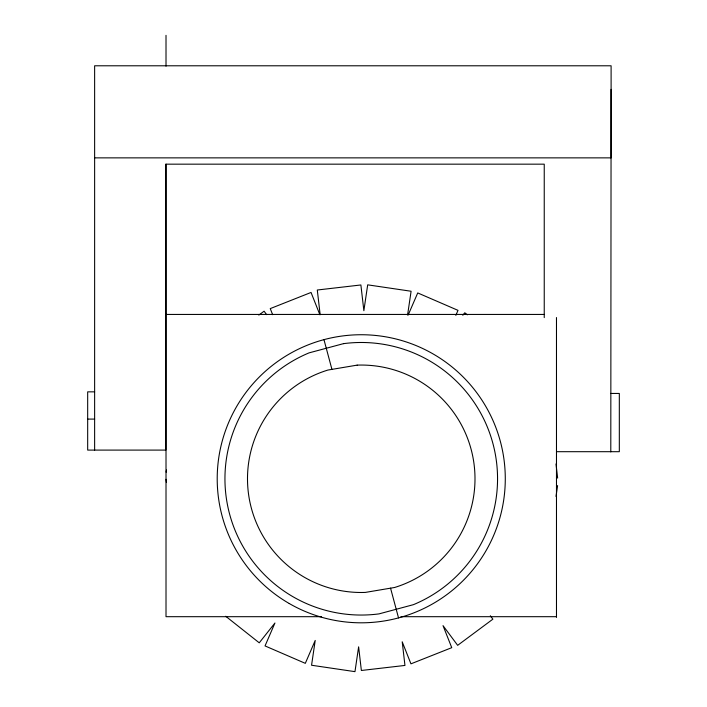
<?xml version="1.0" encoding="UTF-8"?>
<svg xmlns="http://www.w3.org/2000/svg" width="707" height="707" viewBox="0 0 707 707"><rect width="100%" height="100%" fill="white"/><g stroke="black" fill="none" stroke-linecap="round" stroke-linejoin="round"><path stroke-width="1.06" d="M166.172 472.17L166.49 469.996M407.594 314.951L411.094 291.249L367.684 284.841L363.866 310.7L360.888 284.965L317.293 290.011L320.156 314.677M556.011 496.42L557.611 485.568M408.142 315.092L417.731 292.937L458.003 310.355L455.829 315.393M462.793 315.287L464.782 312.777L467.362 314.818M258.806 315.119L264.091 311.195L266.654 314.65M611.104 89.365L610.795 451.897M94.632 157.864L611.104 157.864L611.104 65.786L94.632 65.786L94.632 450.094M166.012 314.438L544.346 314.438M94.632 391.846L87.677 391.846L87.677 450.094L165.836 450.094L165.836 164.165L544.24 164.165L544.24 317.62M610.795 393.445L619.323 393.445L619.323 451.693L556.48 451.693M87.677 419.092L94.632 419.092M321.535 616.69L166.012 616.69L166.012 164.165M400.957 616.69L556.48 616.69M225.71 616.257L259.248 642.822L274.943 623.008L265.037 645.924L305.309 663.343L315.216 640.436L311.557 665.243L354.967 671.65L358.626 646.834L361.365 670.483L404.952 665.437L402.212 641.788L410.944 663.838L451.746 647.674L443.015 625.633L457.659 645.341L492.876 619.173L490.331 615.744M319.873 314.739L311.045 292.451L270.251 308.606L272.655 314.686M323.965 339.643L331.937 369.381M390.556 588.162L398.527 617.9M556.002 463.942L557.646 478.109M166.057 479.293L166.437 482.563M556.48 317.54L556.48 617.344M166.012 35.35L166.012 66.175M343.461 343.655L309.092 352.864A136.274 136.274 0 0 0 379.032 613.879L413.401 604.671A136.274 136.274 0 0 0 343.461 343.655M357.141 365.13L327.871 370.061A113.712 113.712 0 0 0 365.351 592.413L394.621 587.482A113.712 113.712 0 0 0 357.141 365.13M289.225 603.513A144.042 144.042 0 0 0 505.284 478.772A144.042 144.042 0 0 0 289.225 354.03A144.042 144.042 0 0 0 289.225 603.513"/></g></svg>
